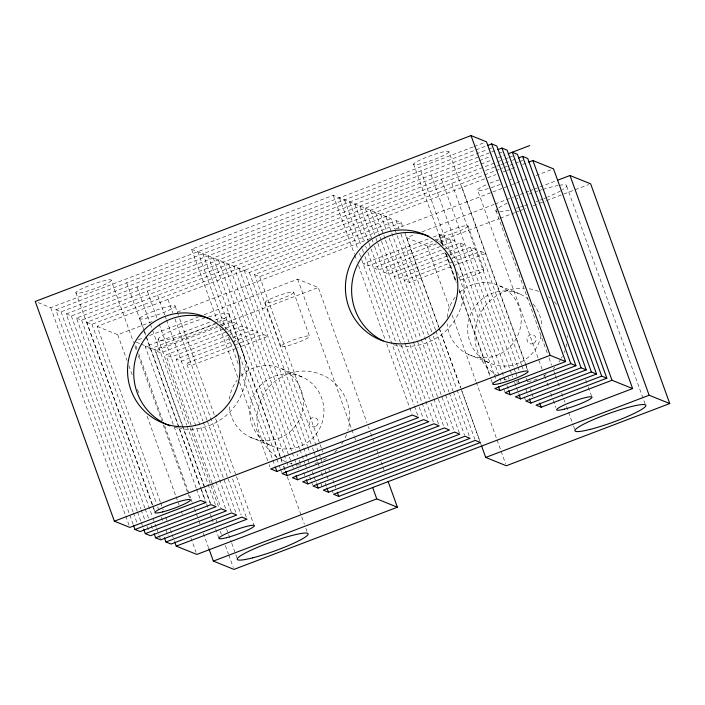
<?xml version="1.0" encoding="UTF-8"?>
<svg xmlns="http://www.w3.org/2000/svg" width="705" height="705" viewBox="0 0 705 705"><rect width="100%" height="100%" fill="white"/><g stroke="black" fill="none" stroke-linecap="round" stroke-linejoin="round"><path stroke-width="0.53" stroke-dasharray="3.52 2.64" d="M139.793 318.369L140.744 317.382A18.832 2.397 -19.8 0 1 170.936 305.899L173.474 305.556A18.832 2.397 -19.8 0 1 160.784 313.637A18.832 2.397 -19.8 0 1 139.793 318.369L144.252 330.751M542.145 369.332L477.523 189.839L478.466 188.852A18.832 2.397 -19.8 0 1 487.516 184.208M217.977 322.458L191.601 249.218L333.236 195.311L390.975 218.594L394.694 228.913M38.149 302.612L50.716 307.68L473.125 146.922M474.157 146.525L484.441 142.613M133.122 524.335L55.871 309.759L486.521 145.864M55.871 309.759L61.027 311.839L487.552 149.513M488.583 149.125L491.667 147.944M137.123 510.958L66.182 313.919L479.382 156.66M480.413 156.272L490.671 152.368M491.702 151.972L496.831 150.024M66.182 313.919L71.337 315.999L478.316 161.11M479.347 160.714L489.631 156.801M498.893 153.276L501.978 152.104M144.833 507.891L76.492 318.078L491.746 160.035M497.906 157.691L505.088 154.959M76.492 318.078L81.648 320.158L496.858 162.132M497.889 161.745L504.057 159.392M505.088 159.004L508.173 157.832M509.204 157.435L515.373 155.091M152.544 504.824L86.812 322.229L481.533 172.011M485.639 170.443L495.906 166.539M496.928 166.151L500.004 164.979M501.035 164.582L504.11 163.41M505.141 163.022L511.292 160.678M512.323 160.291L515.399 159.119M86.812 322.229L91.967 324.309L483.515 175.289M484.547 174.902L494.831 170.989M495.862 170.592L503.062 167.86M504.084 167.464L514.368 163.551M515.399 163.163L518.483 161.983M519.514 161.595L522.599 160.423M160.255 501.766L97.123 326.389L486.714 178.118M487.737 177.731L495.95 174.602M503.132 171.87L506.216 170.698M507.239 170.302L510.323 169.129M511.345 168.742L515.452 167.182M522.634 164.45L525.71 163.278M191.601 249.218L249.35 272.491L390.975 218.594M320.246 457.166L254.505 274.571L396.131 220.674L401.286 222.754L403.145 227.909M254.505 274.571L259.66 276.651L401.286 222.754M97.123 326.389L117.744 334.708L152.685 321.41M177.352 312.015L370.574 238.484M395.241 229.09L491.852 192.324M492.883 191.936L503.159 188.024M504.19 187.627L511.381 184.895M512.412 184.499L515.496 183.326M516.518 182.939L522.687 180.595M523.718 180.198L526.802 179.026M536.047 175.51L553.522 168.856M138.356 339.792L143.494 337.836M149.654 335.492L197.964 317.109M204.133 314.756L297.66 279.162L318.281 287.481L366.935 422.621M438.915 327.455L406.6 237.7L414.822 234.571M422.022 231.83L493.967 204.45M494.989 204.062L513.487 197.021M514.518 196.633L524.793 192.721M525.824 192.324L528.909 191.152M529.94 190.764L533.015 189.592M534.046 189.196L555.628 180.982M196.184 488.072L145.265 346.649L211.359 321.498M215.422 319.947L221.529 317.629L226.684 319.709L219.563 322.414M428.226 238.96L363.154 263.723L368.31 265.803L432.368 241.427M433.311 237.021L439.418 234.703L444.573 236.783L436.439 239.876M215.492 323.965L150.421 348.728L145.265 346.649M141.115 344.128L154.862 349.671L217.563 325.816M221.67 324.247L318.281 287.481M406.6 237.7L427.221 246.019L435.443 242.89M439.559 241.321L499.166 218.638M500.197 218.242L510.473 214.329M511.504 213.941L514.588 212.769M515.611 212.381L518.695 211.2M519.726 210.813L525.895 208.469M533.086 205.728L538.223 203.771M539.254 203.384L545.423 201.031M546.446 200.643L588.587 184.604M182.331 425.133L155.576 350.808L220.647 326.045M221.67 325.657L231.839 321.788L236.995 323.859L224.789 328.504M436.51 243.895L373.465 267.882L378.62 269.962L441.665 245.966M440.572 242.344L449.728 238.863L454.884 240.943L442.678 245.578M223.776 328.891L160.731 352.888L155.576 350.808M211.967 482.969L165.887 354.967L226.895 331.747M227.909 331.359L242.15 325.939L247.305 328.019L230.015 334.602M448.926 251.288L465.194 245.093L460.039 243.013L383.776 272.042L388.931 274.122L444.855 252.839M229.002 334.99L171.042 357.047L165.887 354.967M231.205 511.9L176.197 359.127L229.072 338.999M233.143 337.448L252.46 330.099L257.616 332.178L181.352 361.198L176.197 359.127M452.116 258.153L475.505 249.253L470.35 247.173L394.086 276.201L399.242 278.281L451.103 258.541M206.953 420.057L186.508 363.278L233.285 345.476M234.298 345.089L262.771 334.258L267.926 336.338L237.426 347.944M453.209 261.784L404.397 280.352L409.552 282.432L485.815 253.412L480.66 251.332L454.223 261.396M236.404 348.332L191.663 365.357L186.508 363.278M499.827 285.939L520.457 294.258M468.428 354.43L489.05 362.74M281.938 368.865L302.568 377.184A37.673 36.995 -68 0 1 308.111 441.947A37.673 36.995 -68 0 1 249.914 415.139A37.673 36.995 -68 0 1 302.568 377.184M136.206 342.145L140.136 343.732M250.539 437.347L271.161 445.666M566.688 186.199L645.057 403.868M585.696 379.907L587.926 386.093M588.296 387.124L592.015 397.444M495.923 210.451L547.177 352.808M549.036 357.973L551.636 365.19M553.866 371.376L554.976 374.478M555.346 375.509L557.576 381.696M557.946 382.727L559.435 386.851M561.665 393.046L563.885 399.233M564.264 400.264L565.005 402.326M566.485 406.459L573.174 425.027M573.544 426.058L575.033 430.182M544.375 375.527L546.604 381.713M546.974 382.744L548.464 386.869M550.693 393.064L552.914 399.25M553.293 400.281L555.892 407.508M462.083 187.495L525.207 362.837M525.586 363.868L527.437 369.023M448.97 151.936A18.832 2.397 -19.8 0 1 421.29 163.631A18.832 2.397 -19.8 0 1 423.582 158.431A18.832 2.397 -19.8 0 1 448.97 151.936L525.851 365.472M526.23 366.503L528.08 371.667M480.66 251.332L521.541 364.882M521.912 365.913L523.401 370.046M526.371 378.303L527.86 382.436M530.089 388.631L531.579 392.755M531.949 393.787L533.059 396.889M468.094 226.155A15.307 1.948 -19.8 0 1 445.604 235.655A15.307 1.948 -19.8 0 1 447.463 231.434A15.307 1.948 -19.8 0 1 468.094 226.155L483.921 270.103M451.773 183.335L517.496 365.904M517.875 366.935L519.356 371.068M525.674 388.614L527.904 394.809M470.35 247.173L515.32 372.081M515.69 373.112L516.8 376.214M518.29 380.339L520.149 385.503M524.238 396.853L525.348 399.955M441.462 179.176L509.794 368.971M510.164 370.002L512.764 377.228M514.624 382.392L516.104 386.516M516.483 387.556L518.713 393.743M460.039 243.013L505.749 369.993M508.349 377.219L509.098 379.281M431.152 175.016L503.564 376.17M503.943 377.201L505.053 380.295M506.913 385.459L508.402 389.592M449.728 238.863L499.528 377.184M499.898 378.224L501.017 381.317M503.617 388.543L504.727 391.636M420.841 170.866L452.372 258.462M457.201 271.883L494.002 374.073M494.372 375.104L496.232 380.268M439.418 234.703L443.498 246.054M446.476 254.32L456.505 282.185M459.114 289.411L490.327 376.126M413.588 164.062L442.934 245.56M445.534 252.778L456.302 282.696M459.272 290.945L490.847 378.629M491.218 379.66L492.698 383.793M439.347 236.008L443.031 246.23M445.604 253.386L455.166 279.955A15.307 1.948 -19.8 0 0 456.558 280.519M427.221 246.019L450.248 309.98M452.108 315.135L475.875 381.158M476.254 382.189L496.681 438.924M497.051 439.955L500.762 450.275M501.132 451.306L505.591 463.687M405.005 233.064L438.801 326.944M439.171 327.975L460.717 387.812M461.088 388.843L479.656 440.422M439.286 328.486L460.453 387.283M461.942 391.407L479.77 440.925M480.14 441.956L481.251 445.058M396.131 220.674L399.109 228.922M400.96 234.086L435.505 330.019M435.875 331.05L456.673 388.825M457.043 389.856L474.87 439.374M395.064 229.945L431.83 332.073M433.319 336.197L452.998 390.87M453.377 391.901L469.345 436.263M385.82 216.514L391.381 231.963M391.751 232.994L448.953 391.857M449.323 392.888L464.56 435.214M380.665 214.435L386.596 230.914M389.195 238.123L445.278 393.91M445.648 394.941L459.404 433.134M375.509 212.355L385.15 239.136M385.52 240.167L420.797 338.153M421.167 339.184L454.249 431.055M370.354 210.275L379.625 236.025M379.995 237.056L381.105 240.149M381.476 241.18L417.131 340.198M417.501 341.229L448.345 426.913M365.199 208.204L375.58 237.039M375.95 238.07L377.439 242.194M377.81 243.216L433.531 397.999M433.901 399.03L443.938 426.895M360.043 206.124L371.905 239.083M372.284 240.114L373.024 242.167M374.505 246.292L429.486 399.012M430.975 403.145L438.404 423.784M354.888 204.045L368.609 242.15M368.979 243.181L404.635 342.225M405.005 343.256L433.628 422.744M349.733 201.965L364.194 242.132M365.675 246.256L366.415 248.31M367.904 252.434L428.094 419.634M344.578 199.885L362.009 248.292M362.379 249.323L363.489 252.416M364.97 256.532L395.813 342.198M396.184 343.229L417.739 403.101M419.228 407.226L423.308 418.585M339.422 197.805L357.964 249.306M359.444 253.43L361.295 258.576M361.665 259.607L414.064 405.155M414.443 406.186L417.783 415.474M333.236 195.311L354.404 254.117M354.774 255.148L357.003 261.335M358.493 265.459L385.23 339.739M386.719 343.864L409.367 406.794M409.737 407.825L411.967 414.011M368.415 426.745L369.164 428.807M370.645 432.932L373.624 441.189M376.593 449.438L378.823 455.633M381.044 461.819L382.533 465.943M382.903 466.974L385.133 473.17M297.66 279.162L351.513 428.746M351.883 429.777L354.113 435.963M354.483 437.003L355.593 440.096M358.942 449.376L359.682 451.438M293.782 292.496A15.307 1.948 -19.8 0 1 271.293 301.996A15.307 1.948 -19.8 0 1 273.152 297.774A15.307 1.948 -19.8 0 1 293.782 292.496L309.61 336.444A15.307 1.948 -19.8 0 1 287.111 345.943A15.307 1.948 -19.8 0 1 288.98 341.722A15.307 1.948 -19.8 0 1 309.61 336.444M259.66 276.651L322.802 452.028M328.742 468.534L329.482 470.596M332.83 479.876L335.8 488.133M265.036 302.348L280.854 346.296M320.616 458.197L322.846 464.392M325.075 470.579L326.556 474.703M326.926 475.734L328.045 478.827M332.125 490.178L333.245 493.271M249.35 272.491L311.002 443.745M312.491 447.869L313.602 450.962M313.972 451.993L317.691 462.313M318.061 463.344L319.171 466.437M321.401 472.623L322.89 476.756M325.12 482.943L326.6 487.067M244.194 270.42L307.318 445.763M307.697 446.794L309.927 452.989M320.704 482.925L321.815 486.018M239.039 268.341L307.371 458.135M307.741 459.166L309.971 465.362M312.2 471.548L313.69 475.681M314.06 476.712L316.289 482.907M233.884 266.261L299.607 448.829M299.986 449.861L304.816 463.282M305.186 464.313L307.415 470.508M309.645 476.703L311.134 480.828M311.504 481.859L312.623 484.961M228.728 264.181L295.571 449.843M297.061 453.976L297.801 456.038M299.29 460.171L300.771 464.295M303.749 472.553L304.86 475.655M223.573 262.101L291.905 451.896M292.275 452.927L294.135 458.091M294.505 459.122L295.615 462.216M295.985 463.255L298.224 469.442M218.418 260.022L291.949 464.269M292.319 465.3L293.439 468.402M213.262 257.942L286.424 461.158M286.794 462.189L287.904 465.291M208.107 255.862L280.149 455.985M280.519 457.016L282.379 462.18M283.868 466.305L285.358 470.438M228.958 314.73L280.581 458.127M280.96 459.158L282.07 462.251M283.56 466.375L285.04 470.499M287.27 476.695L301.379 515.893M301.758 516.924L304.357 524.141M305.838 528.274L307.327 532.398M202.952 253.782L234.853 342.418M239.691 355.84L276.483 458.03M276.853 459.07L278.713 464.225M279.083 465.256L280.202 468.358M280.572 469.389L281.683 472.482M197.797 251.711L225.988 330.011M228.587 337.237L238.995 366.142M241.595 373.368L272.438 459.052M272.809 460.083L275.038 466.278M219.828 327.613L238.034 378.162M239.515 382.286L267.741 460.691M269.231 464.815L269.971 466.877M175.175 306.243L179.264 317.594M179.634 318.625L214.179 414.558M215.659 418.691L254.285 525.974M167.931 299.44L172.751 312.826M174.981 319.012L231.064 474.782M232.544 478.915L246.301 517.109M207.323 421.088L241.145 515.029M157.62 295.28L164.67 314.853M165.041 315.884L166.151 318.968M166.521 320L202.908 421.079M203.278 422.11L235.99 512.949M147.31 291.121L156.951 317.902M159.18 324.089L215.642 480.916M216.012 481.956L226.049 509.821M212.346 484L220.894 507.75M158.193 338.982L189.768 426.675M190.138 427.706L219.105 508.164M226.534 528.803L231.363 542.207M231.733 543.238L235.444 553.557M235.814 554.588L237.303 558.712M136.999 286.97L149.98 323.013M150.35 324.044L152.201 329.2M152.571 330.231L186.746 425.15M187.116 426.181L215.36 504.63M182.71 426.164L210.584 503.59M154.862 349.671L210.205 503.379M216.144 519.885L216.884 521.947M220.233 531.235L221.344 534.328M225.433 545.679L228.402 553.927M228.773 554.958L233.232 567.34M144.622 331.782L179.167 427.724M179.537 428.755L201.075 488.583M201.445 489.614L206.274 503.026M206.644 504.057L208.134 508.182M210.363 514.377L211.474 517.47M211.844 518.501L213.333 522.625M215.563 528.821L218.903 538.1M126.688 282.811L143.371 329.156M143.741 330.187L145.6 335.342M145.97 336.373L200.22 487.058M200.59 488.089L205.049 500.479M196.554 489.111L200.264 499.431M135.73 345.485L137.211 349.61M138.7 353.734L162.837 420.788M164.697 425.952L190.694 498.162M191.064 499.193L192.183 502.286M194.404 508.481L195.893 512.605M196.263 513.637L198.493 519.823M198.863 520.854L199.982 523.947M203.322 533.236L208.521 547.679M111.249 280.467A18.832 2.397 -19.8 0 1 83.56 292.161A18.832 2.397 -19.8 0 1 85.86 286.961A18.832 2.397 -19.8 0 1 111.249 280.467L133.527 342.366M135.016 346.49L136.506 350.614M138.356 355.769L161.753 420.762M163.243 424.895L190.359 500.197M117.744 334.708L127.023 360.493M128.883 365.657L132.223 374.937M137.431 389.38L138.911 393.505M147.081 416.206L175.677 495.633M176.056 496.664L179.026 504.921M181.256 511.107L182.366 514.201M190.905 537.933L196.105 552.376M160.625 502.797L163.225 510.015M165.825 517.241L168.054 523.427M170.284 529.614L171.773 533.747M172.143 534.778L174.373 540.964M91.967 324.309L156.219 502.78M157.7 506.904L158.44 508.966M161.419 517.223L162.899 521.347M165.869 529.605L168.098 535.791M152.915 505.855L154.404 509.988M75.867 292.593L153.117 507.168M153.487 508.199L154.977 512.323M81.648 320.158L152.588 517.188M152.959 518.219L156.307 527.507M156.677 528.538L158.907 534.725M159.277 535.756L160.387 538.858M145.204 508.922L148.922 519.241M151.143 525.428L152.632 529.552M71.337 315.999L140.788 508.904M141.167 509.935L144.877 520.255M147.107 526.441L148.966 531.605M137.493 511.989L140.833 521.268M141.212 522.299L143.432 528.494M61.027 311.839L133.078 511.971M133.448 513.002L137.167 523.322M50.716 307.68L125.367 515.038M125.737 516.069L129.085 525.348M459.501 292.408A37.673 36.995 -68 0 1 516.448 301.326A37.673 36.995 -68 0 1 495.077 355.946A37.673 36.995 -68 0 1 447.181 323.903M447.181 317.338A37.673 36.995 -68 0 1 455.738 296.373M240.81 376.082A37.673 36.995 -68 0 1 298.197 383.626A37.673 36.995 -68 0 1 277.541 438.757A37.673 36.995 -68 0 1 229.292 406.829M229.407 399.18A37.673 36.995 -68 0 1 237.171 380.145M559.365 185.292A37.673 4.785 -19.8 0 1 562.546 189.689M560.625 190.826A37.673 4.785 -19.8 0 1 547.732 197.021M546.701 197.462A37.673 4.785 -19.8 0 1 543.863 198.634M542.894 199.03A37.673 4.785 -19.8 0 1 539.907 200.211M537.906 200.987A37.673 4.785 -19.8 0 1 535.879 201.745M527.64 204.679A37.673 4.785 -19.8 0 1 524.573 205.693M523.551 206.019A37.673 4.785 -19.8 0 1 520.563 206.962M519.594 207.261A37.673 4.785 -19.8 0 1 516.368 208.213M509.195 210.116A37.673 4.785 -19.8 0 1 507.177 203.128M515.91 199.189A37.673 4.785 -19.8 0 1 517.787 198.405M528.794 194.139A37.673 4.785 -19.8 0 1 533.958 192.315M534.972 191.971A37.673 4.785 -19.8 0 1 538.038 190.949M539.061 190.623A37.673 4.785 -19.8 0 1 542.048 189.68M543.017 189.389A37.673 4.785 -19.8 0 1 558.201 185.503M548.481 296.787A47.085 46.239 -68 0 1 550.235 298.118M554.315 301.802A47.085 46.239 -68 0 1 557.267 305.115M567.604 335.615A47.085 46.239 -68 0 1 567.507 337.677M566.714 343.758A47.085 46.239 -68 0 1 566.027 346.763M564.802 350.702A47.085 46.239 -68 0 1 564.062 352.623M562.361 356.333A47.085 46.239 -68 0 1 561.391 358.149M560.872 359.039A47.085 46.239 -68 0 1 557.999 363.313M554.72 367.217A47.085 46.239 -68 0 1 553.284 368.689M546.137 374.461A47.085 46.239 -68 0 1 543.52 376.056M537.069 379.096A47.085 46.239 -68 0 1 526.256 381.784M518.642 382.075A47.085 46.239 -68 0 1 516.43 381.925M506.745 379.942A47.085 46.239 -68 0 1 503.634 378.823M497.73 375.924A47.085 46.239 -68 0 1 476.88 322.097A47.085 46.239 -68 0 1 523.868 288.222M529.34 288.803A47.085 46.239 -68 0 1 538.867 291.482M208.513 316.968A37.673 4.785 -19.8 0 1 217.704 322.053M216.726 322.529A37.673 4.785 -19.8 0 1 158.81 340.162A37.673 4.785 -19.8 0 1 204.318 318.219M277.039 457.069A47.085 46.239 -68 0 1 262.621 396.184A47.085 46.239 -68 0 1 321.022 374.425A47.085 46.239 -68 0 1 347.865 430.685M346.552 434.597A47.085 46.239 -68 0 1 343.996 440.167M343.502 441.074A47.085 46.239 -68 0 1 340.11 446.239M336.831 450.142A47.085 46.239 -68 0 1 334.655 452.328M326.521 458.47A47.085 46.239 -68 0 1 321.991 460.85M318.237 462.374A47.085 46.239 -68 0 1 314.351 463.564M300.753 465A47.085 46.239 -68 0 1 297.448 464.736M292.055 463.767A47.085 46.239 -68 0 1 289.914 463.194M285.745 461.749A47.085 46.239 -68 0 1 280.801 459.396M541.07 335.65A37.673 36.995 -68 0 1 491.702 363.842A37.673 36.995 -68 0 1 472.473 310.411A37.673 36.995 -68 0 1 527.789 298.753M533.191 304.014A37.673 36.995 -68 0 1 541.828 326.953M458.382 277.664A15.307 1.948 -19.8 0 1 479.303 270.059A15.307 1.948 -19.8 0 1 479.567 272.967A15.307 1.948 -19.8 0 1 458.62 280.238M511.389 179.096A18.832 2.397 -19.8 0 1 509.874 180.022M500.312 184.402A18.832 2.397 -19.8 0 1 489.358 188.244M488.283 188.561A18.832 2.397 -19.8 0 1 477.523 189.839M490.116 183.141A18.832 2.397 -19.8 0 1 500.197 179.572M435.346 239.409A57.096 56.065 -68 0 1 459.81 310.411A57.096 56.065 -68 0 1 392.905 344.516M220.18 323.956A57.096 56.065 -68 0 1 242.308 392.359A57.096 56.065 -68 0 1 180.127 428.543M178.083 428.164A57.096 56.065 -68 0 1 175.016 427.442M534.223 343.123A4.706 4.627 -68 0 0 533.526 335.025A4.706 4.627 -68 0 0 526.943 339.775A4.706 4.627 -68 0 0 534.223 343.123M316.333 426.049A4.706 4.627 -68 0 0 315.637 417.95A4.706 4.627 -68 0 0 309.054 422.7A4.706 4.627 -68 0 0 316.333 426.049"/><path stroke-width="1.06" d="M487.543 145.477L491.649 143.908L496.805 145.988L575.914 365.719L570.759 363.639L499.942 390.596L494.787 388.517L565.604 361.559L486.494 141.828L471.028 135.598L35.25 301.449L114.36 521.18L129.826 527.41L200.643 500.462L205.798 502.542L134.981 529.49L133.492 525.366M497.853 149.627L501.96 148.068L507.115 150.147L586.225 369.878L515.417 396.827L520.572 398.907L591.38 371.958L596.536 374.038L517.426 154.307L512.271 152.227L591.38 371.958M508.173 153.787L529.702 145.591M518.483 157.946L522.581 156.387L527.745 158.466L606.846 378.197L536.038 405.146L541.193 407.226L612.002 380.268L632.632 388.587L553.522 168.856L532.901 160.537L528.794 162.106M557.681 180.198L570.019 175.51L590.64 183.82L669.75 403.551L506.331 465.749L485.71 457.43L481.621 446.089M114.36 521.18L550.138 355.329L565.604 361.559M276.898 471.442L418.532 417.536L412.337 415.042L270.711 468.948L276.898 471.442L275.417 467.309M287.208 475.593L428.843 421.696L423.687 419.616L282.053 473.522L287.208 475.593L285.728 471.469M575.914 365.719L505.097 392.667L510.253 394.747L581.07 367.798L586.225 369.878M143.811 529.525L145.292 533.65L216.109 506.701L210.954 504.621L140.136 531.57L134.981 529.49M297.528 479.752L439.153 425.855L433.998 423.775L292.363 477.673L297.528 479.752L296.038 475.628M154.122 533.685L155.602 537.809L226.42 510.861L221.264 508.781L150.447 535.729L145.292 533.65M307.838 483.912L449.464 430.006L444.309 427.935L302.683 481.832L307.838 483.912L306.349 479.779M596.536 374.038L525.727 400.986L530.883 403.066L601.691 376.118L606.846 378.197M164.432 537.836L165.913 541.969L236.73 515.011L231.575 512.932L160.758 539.889L155.602 537.809M318.149 488.072L459.775 434.165L454.619 432.086L312.994 485.992L318.149 488.072L316.66 483.938M174.743 541.995L176.224 546.119L247.041 519.171L241.886 517.091L171.068 544.04L165.913 541.969M328.459 492.222L470.085 438.325L464.93 436.245L323.304 490.151L328.459 492.222L326.97 488.098M338.77 496.382L480.396 442.484L475.24 440.405L333.615 494.302L338.77 496.382L337.281 492.257M632.632 388.587L196.854 554.438L176.224 546.119M208.891 548.71L213.351 561.092L376.77 498.893L397.391 507.212L388.102 481.418M485.71 457.43L649.129 395.241L669.75 403.551M397.391 507.212L233.972 569.402L213.351 561.092M570.019 175.51L649.129 395.241M532.901 160.537L612.002 380.268M522.581 156.387L601.691 376.118M501.96 148.068L581.07 367.798M491.649 143.908L570.759 363.639M471.028 135.598L550.138 355.329M539.704 403.093L541.193 407.226M529.393 398.933L530.883 403.066M519.083 394.782L520.572 398.907M508.772 390.623L510.253 394.747M498.461 386.463L499.942 390.596M372.681 487.552L376.77 498.893M383.088 340.876A57.096 56.065 -68 0 1 356.466 266.931A57.096 56.065 -68 0 1 428.746 236.29M169.993 425.846A57.096 56.065 -68 0 1 167.085 424.666M166.142 424.243A57.096 56.065 -68 0 1 138.365 350.341A57.096 56.065 -68 0 1 210.857 319.215M162.67 511.892A18.832 2.397 -19.8 0 0 190.359 500.197A18.832 2.397 -19.8 0 0 164.961 506.692A18.832 2.397 -19.8 0 0 162.67 511.892M500.4 383.361A18.832 2.397 -19.8 0 0 528.08 371.667A18.832 2.397 -19.8 0 0 502.691 378.162A18.832 2.397 -19.8 0 0 500.4 383.361M564.335 409.138A18.832 2.397 -19.8 0 0 592.015 397.444A18.832 2.397 -19.8 0 0 566.626 403.939A18.832 2.397 -19.8 0 0 564.335 409.138M226.605 537.668A18.832 2.397 -19.8 0 0 254.285 525.974A18.832 2.397 -19.8 0 0 228.896 532.469A18.832 2.397 -19.8 0 0 226.605 537.668M215.95 416.117A57.096 56.065 -68 0 0 207.543 317.955A57.096 56.065 -68 0 0 127.746 375.483A57.096 56.065 -68 0 0 215.95 416.117M433.839 333.192A57.096 56.065 -68 0 0 425.432 235.029A57.096 56.065 -68 0 0 345.635 292.557A57.096 56.065 -68 0 0 433.839 333.192M590.429 429.319A37.673 4.785 -19.8 0 0 645.798 405.93A37.673 4.785 -19.8 0 0 595.02 418.92A37.673 4.785 -19.8 0 0 590.429 429.319M252.698 557.849A37.673 4.785 -19.8 0 0 308.067 534.461A37.673 4.785 -19.8 0 0 257.29 547.45A37.673 4.785 -19.8 0 0 252.698 557.849"/></g></svg>
